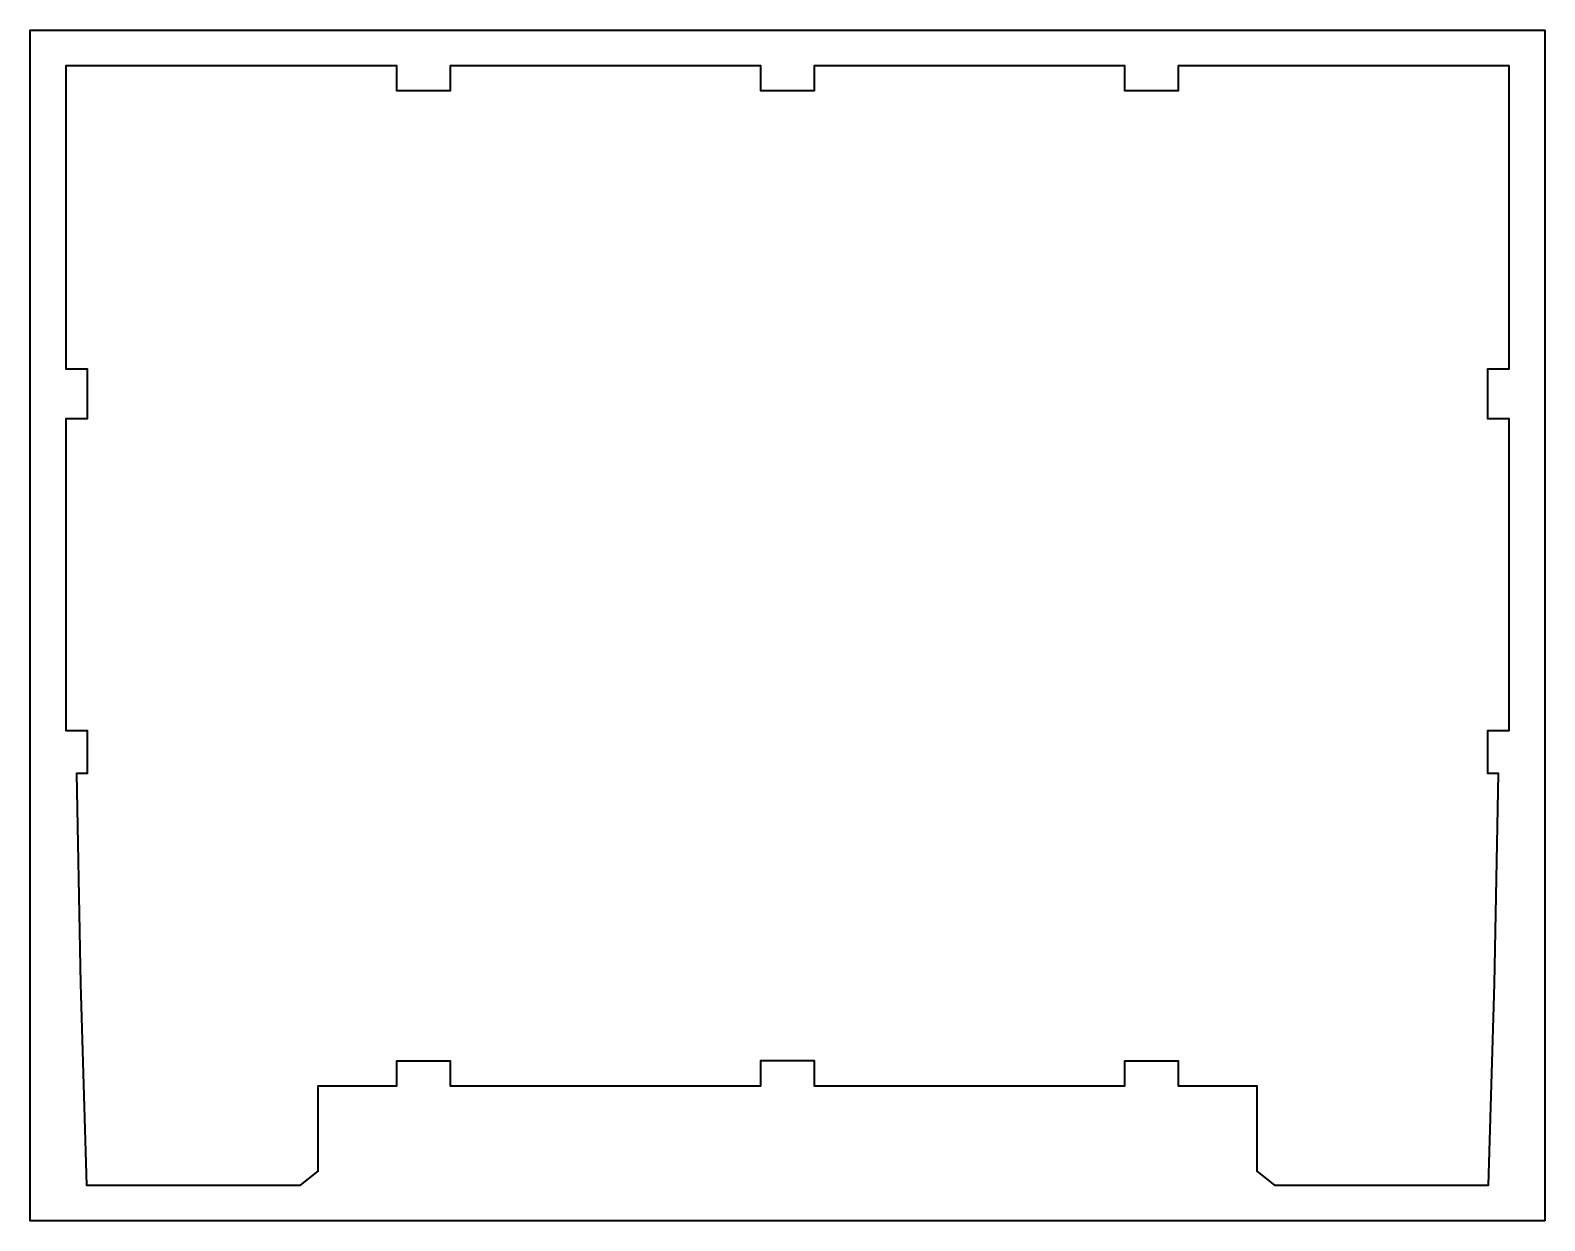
# Model space of a CAD drawing. Header units: millimetres. Extents: x -108 to 317, y -316 to 18.
import ezdxf

# ---------------------------------------------------------------- set-up
doc = ezdxf.new("R2010")
doc.units = ezdxf.units.MM
doc.header["$MEASUREMENT"] = 0
doc.layers.get('0').update_dxf_attribs({"lineweight": 0})
doc.layers.add('Safety', color=7, linetype='Continuous', lineweight=0)

msp = doc.modelspace()

# ---------------------------------------------------------------- linework, layer by layer
at = {"color": 240, "lineweight": 35, "true_color": 0xed1c24}
msp.add_lwpolyline([(105, 1.5), (97.5, 1.5), (97.5, 8.5), (10.32, 8.5), (10.32, 8.5), (10.32, 1.51), (-4.68, 1.51), (-4.68, 8.5), (-97.5, 8.5), (-97.5, -76.5), (-91.5, -76.5), (-91.5, -90.5), (-97.5, -90.5), (-97.5, -178), (-91.5, -178), (-91.5, -190), (-94.5, -190), (-93.44, -249), (-91.68, -305.5), (-31.68, -305.5), (-26.68, -301.62), (-26.68, -277.62), (-4.68, -277.63), (-4.68, -277.63), (-4.68, -270.64), (10.32, -270.64), (10.32, -277.63), (10.32, -277.63), (97.5, -277.66), (97.5, -277.58), (97.5, -270.58), (105, -270.58), (112.5, -270.58), (112.5, -277.58), (112.5, -277.66), (199.68, -277.63), (199.68, -277.63), (199.68, -270.64), (214.68, -270.64), (214.68, -277.63), (214.68, -277.63), (236.68, -277.62), (236.68, -301.62), (241.68, -305.5), (301.68, -305.5), (303.44, -249), (304.5, -190), (301.5, -190), (301.5, -178), (307.5, -178), (307.5, -90.5), (301.5, -90.5), (301.5, -76.5), (307.5, -76.5), (307.5, 8.5), (214.68, 8.5), (214.68, 1.51), (199.68, 1.51), (199.68, 8.5), (199.68, 8.5), (112.5, 8.5), (112.5, 1.5)], close=True, dxfattribs=at)
at = {"layer": 'Safety', "color": 240, "lineweight": 35, "true_color": 0xed1c24}
msp.add_lwpolyline([(317.5, -315.5), (-107.5, -315.5), (-107.5, 18.5), (317.5, 18.5)], close=True, dxfattribs=at)

doc.saveas('drawing.dxf')
